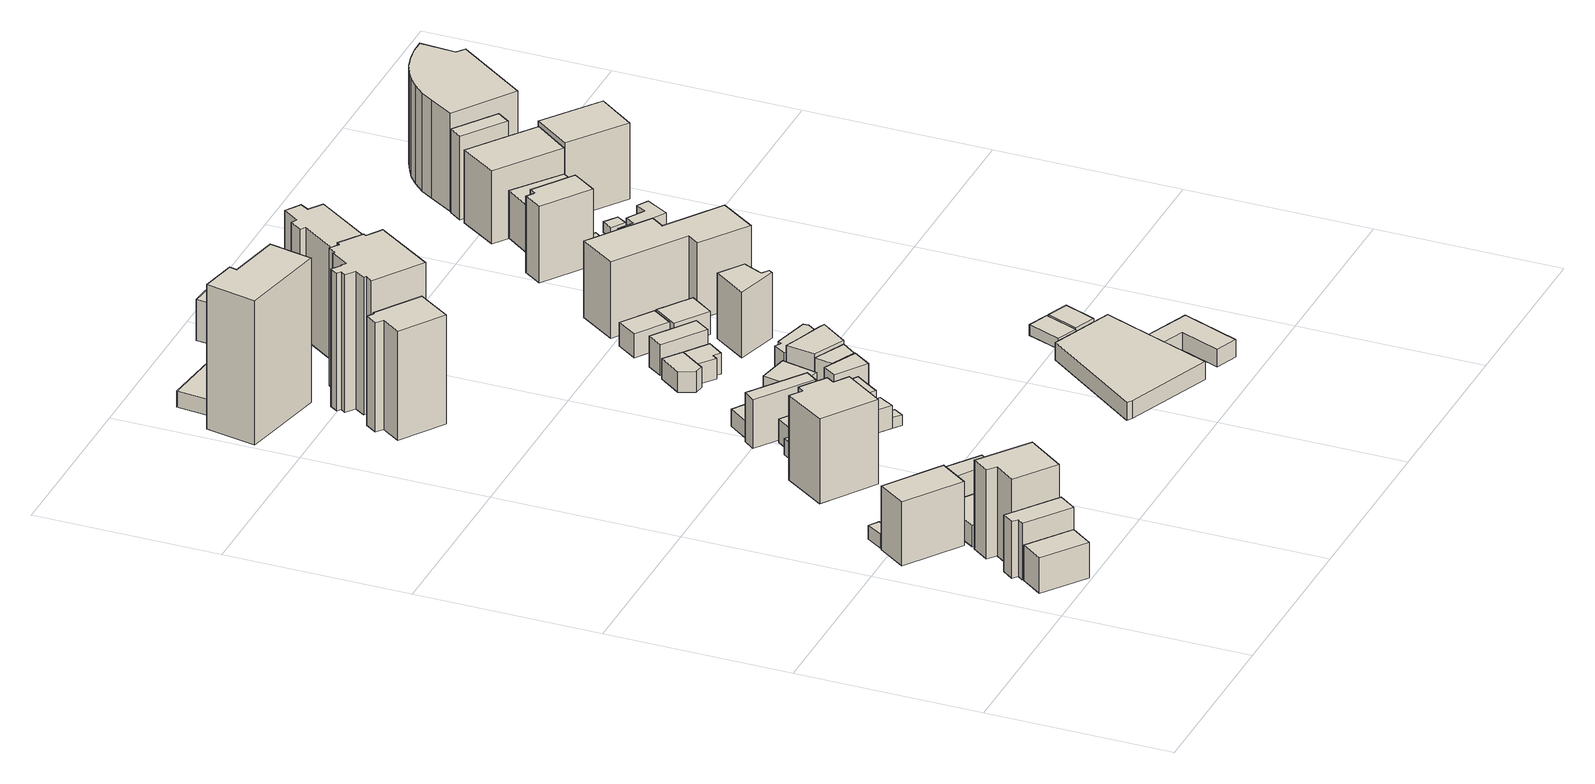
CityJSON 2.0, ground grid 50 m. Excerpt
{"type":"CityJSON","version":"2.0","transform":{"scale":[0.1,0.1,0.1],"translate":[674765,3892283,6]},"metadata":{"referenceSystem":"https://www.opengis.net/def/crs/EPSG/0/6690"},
"CityObjects":{
"building1":{"type":"Building","attributes":{"class":"3002","usage":"411","measuredHeight":13,"storeysAboveGround":4,"BuildingDetailAttribute.totalFloorArea":415.1,"BuildingDetailAttribute.buildingFootprintArea":103.78,"BuildingDetailAttribute.buildingRoofEdgeArea":103.78,"BuildingDetailAttribute.urbanPlanType":"21","BuildingDetailAttribute.landUseType":"211","BuildingDetailAttribute.surveyYear":2021,"BuildingIDAttribute.prefecture":"23","BuildingIDAttribute.city":"23106"},"address":[{"country":"日本","locality":"愛知県名古屋市"}],"geometry":[{"type":"Solid","lod":"1","boundaries":[[[[0,1,2,3]],[[2,4,5,3]],[[1,6,4,2]],[[0,7,6,1]],[[3,5,7,0]],[[4,6,7,5]]]]}]},
"building2":{"type":"Building","attributes":{"class":"3001","usage":"412","measuredHeight":17,"storeysAboveGround":5,"BuildingDetailAttribute.totalFloorArea":461.77,"BuildingDetailAttribute.buildingFootprintArea":92.35,"BuildingDetailAttribute.buildingRoofEdgeArea":92.35,"BuildingDetailAttribute.urbanPlanType":"21","BuildingDetailAttribute.landUseType":"211","BuildingDetailAttribute.surveyYear":2021,"BuildingIDAttribute.prefecture":"23","BuildingIDAttribute.city":"23106"},"address":[{"country":"日本","locality":"愛知県名古屋市"}],"geometry":[{"type":"Solid","lod":"1","boundaries":[[[[8,9,10,11,12,13]],[[12,14,15,13]],[[11,16,14,12]],[[10,17,16,11]],[[9,18,17,10]],[[8,19,18,9]],[[13,15,19,8]],[[14,16,17,18,19,15]]]]}]},
"building3":{"type":"Building","attributes":{"class":"3001","usage":"401","measuredHeight":20,"storeysAboveGround":5,"BuildingDetailAttribute.totalFloorArea":846.45,"BuildingDetailAttribute.buildingFootprintArea":169.29,"BuildingDetailAttribute.buildingRoofEdgeArea":169.29,"BuildingDetailAttribute.urbanPlanType":"21","BuildingDetailAttribute.landUseType":"212","BuildingDetailAttribute.surveyYear":2021,"BuildingIDAttribute.prefecture":"23","BuildingIDAttribute.city":"23106"},"address":[{"country":"日本","locality":"愛知県名古屋市中区千代田五丁目１４２４"}],"geometry":[{"type":"Solid","lod":"1","boundaries":[[[[20,21,22,23]],[[22,24,25,23]],[[21,26,24,22]],[[20,27,26,21]],[[23,25,27,20]],[[24,26,27,25]]]]}]},
"building4":{"type":"Building","attributes":{"class":"3002","usage":"412","measuredHeight":25.1,"storeysAboveGround":8,"BuildingDetailAttribute.totalFloorArea":1493.27,"BuildingDetailAttribute.buildingFootprintArea":186.66,"BuildingDetailAttribute.buildingRoofEdgeArea":186.66,"BuildingDetailAttribute.urbanPlanType":"21","BuildingDetailAttribute.landUseType":"211","BuildingDetailAttribute.surveyYear":2021,"BuildingIDAttribute.prefecture":"23","BuildingIDAttribute.city":"23106"},"address":[{"country":"日本","locality":"愛知県名古屋市"}],"geometry":[{"type":"Solid","lod":"1","boundaries":[[[[28,29,30,31,32,33]],[[32,34,35,33]],[[31,36,34,32]],[[30,37,36,31]],[[29,38,37,30]],[[28,39,38,29]],[[33,35,39,28]],[[34,36,37,38,39,35]]]]}]},
"building5":{"type":"Building","attributes":{"class":"9999","usage":"411","measuredHeight":14.9,"storeysAboveGround":1,"BuildingDetailAttribute.totalFloorArea":79.82,"BuildingDetailAttribute.buildingFootprintArea":79.82,"BuildingDetailAttribute.buildingRoofEdgeArea":79.82,"BuildingDetailAttribute.urbanPlanType":"21","BuildingDetailAttribute.landUseType":"211","BuildingDetailAttribute.surveyYear":2021,"BuildingIDAttribute.prefecture":"23","BuildingIDAttribute.city":"23106"},"address":[{"country":"日本","locality":"愛知県名古屋市中区千代田五丁目１４２５"}],"geometry":[{"type":"Solid","lod":"1","boundaries":[[[[40,41,42,43,44,45,46,47]],[[46,48,49,47]],[[45,50,48,46]],[[44,51,50,45]],[[43,52,51,44]],[[42,53,52,43]],[[41,54,53,42]],[[40,55,54,41]],[[47,49,55,40]],[[48,50,51,52,53,54,55,49]]]]}]},
"building6":{"type":"Building","attributes":{"class":"3001","usage":"441","measuredHeight":14.6,"storeysAboveGround":1,"BuildingDetailAttribute.totalFloorArea":196.57,"BuildingDetailAttribute.buildingFootprintArea":196.57,"BuildingDetailAttribute.buildingRoofEdgeArea":196.57,"BuildingDetailAttribute.urbanPlanType":"21","BuildingDetailAttribute.landUseType":"213","BuildingDetailAttribute.surveyYear":2021,"BuildingIDAttribute.prefecture":"23","BuildingIDAttribute.city":"23106"},"address":[{"country":"日本","locality":"愛知県名古屋市"}],"geometry":[{"type":"Solid","lod":"1","boundaries":[[[[56,57,58,59]],[[58,60,61,59]],[[57,62,60,58]],[[56,63,62,57]],[[59,61,63,56]],[[60,62,63,61]]]]}]},
"building7":{"type":"Building","attributes":{"class":"3002","usage":"401","measuredHeight":12.7,"storeysAboveGround":4,"BuildingDetailAttribute.totalFloorArea":363.11,"BuildingDetailAttribute.buildingFootprintArea":90.78,"BuildingDetailAttribute.buildingRoofEdgeArea":90.78,"BuildingDetailAttribute.urbanPlanType":"21","BuildingDetailAttribute.landUseType":"212","BuildingDetailAttribute.surveyYear":2021,"BuildingIDAttribute.prefecture":"23","BuildingIDAttribute.city":"23106"},"address":[{"country":"日本","locality":"愛知県名古屋市"}],"geometry":[{"type":"Solid","lod":"1","boundaries":[[[[64,65,66,67,68,69]],[[68,70,71,69]],[[67,72,70,68]],[[66,73,72,67]],[[65,74,73,66]],[[64,75,74,65]],[[69,71,75,64]],[[70,72,73,74,75,71]]]]}]},
"building8":{"type":"Building","attributes":{"class":"3002","usage":"412","measuredHeight":28.9,"storeysAboveGround":8,"BuildingDetailAttribute.totalFloorArea":1979.61,"BuildingDetailAttribute.buildingFootprintArea":247.45,"BuildingDetailAttribute.buildingRoofEdgeArea":247.45,"BuildingDetailAttribute.urbanPlanType":"21","BuildingDetailAttribute.landUseType":"211","BuildingDetailAttribute.surveyYear":2021,"BuildingIDAttribute.prefecture":"23","BuildingIDAttribute.city":"23106"},"address":[{"country":"日本","locality":"愛知県名古屋市"}],"geometry":[{"type":"Solid","lod":"1","boundaries":[[[[76,77,78,79,80,81,82,83]],[[82,84,85,83]],[[81,86,84,82]],[[80,87,86,81]],[[79,88,87,80]],[[78,89,88,79]],[[77,90,89,78]],[[76,91,90,77]],[[83,85,91,76]],[[84,86,87,88,89,90,91,85]]]]}]},
"building9":{"type":"Building","attributes":{"class":"3001","usage":"401","measuredHeight":5.6,"storeysAboveGround":1,"BuildingDetailAttribute.totalFloorArea":96.13,"BuildingDetailAttribute.buildingFootprintArea":96.13,"BuildingDetailAttribute.buildingRoofEdgeArea":96.13,"BuildingDetailAttribute.urbanPlanType":"21","BuildingDetailAttribute.landUseType":"212","BuildingDetailAttribute.surveyYear":2021,"BuildingIDAttribute.prefecture":"23","BuildingIDAttribute.city":"23106"},"address":[{"country":"日本","locality":"愛知県名古屋市"}],"geometry":[{"type":"Solid","lod":"1","boundaries":[[[[92,93,94,95]],[[94,96,97,95]],[[93,98,96,94]],[[92,99,98,93]],[[95,97,99,92]],[[96,98,99,97]]]]}]},
"building10":{"type":"Building","attributes":{"class":"3002","usage":"412","measuredHeight":41.7,"storeysAboveGround":14,"BuildingDetailAttribute.totalFloorArea":4424.38,"BuildingDetailAttribute.buildingFootprintArea":316.03,"BuildingDetailAttribute.buildingRoofEdgeArea":316.03,"BuildingDetailAttribute.urbanPlanType":"21","BuildingDetailAttribute.landUseType":"211","BuildingDetailAttribute.surveyYear":2021,"BuildingIDAttribute.prefecture":"23","BuildingIDAttribute.city":"23106"},"address":[{"country":"日本","locality":"愛知県名古屋市"}],"geometry":[{"type":"Solid","lod":"1","boundaries":[[[[100,101,102,103,104,105]],[[104,106,107,105]],[[103,108,106,104]],[[102,109,108,103]],[[101,110,109,102]],[[100,111,110,101]],[[105,107,111,100]],[[106,108,109,110,111,107]]]]}]},
"building11":{"type":"Building","attributes":{"class":"3003","usage":"401","measuredHeight":13.7,"storeysAboveGround":1,"BuildingDetailAttribute.totalFloorArea":53.19,"BuildingDetailAttribute.buildingFootprintArea":53.19,"BuildingDetailAttribute.buildingRoofEdgeArea":53.19,"BuildingDetailAttribute.urbanPlanType":"21","BuildingDetailAttribute.landUseType":"212","BuildingDetailAttribute.surveyYear":2021,"BuildingIDAttribute.prefecture":"23","BuildingIDAttribute.city":"23106"},"address":[{"country":"日本","locality":"愛知県名古屋市"}],"geometry":[{"type":"Solid","lod":"1","boundaries":[[[[112,113,114,115]],[[114,116,117,115]],[[113,118,116,114]],[[112,119,118,113]],[[115,117,119,112]],[[116,118,119,117]]]]}]},
"building12":{"type":"Building","attributes":{"class":"3001","usage":"412","measuredHeight":31.8,"storeysAboveGround":11,"BuildingDetailAttribute.totalFloorArea":1773.05,"BuildingDetailAttribute.buildingFootprintArea":161.19,"BuildingDetailAttribute.buildingRoofEdgeArea":161.19,"BuildingDetailAttribute.urbanPlanType":"21","BuildingDetailAttribute.landUseType":"211","BuildingDetailAttribute.surveyYear":2021,"BuildingIDAttribute.prefecture":"23","BuildingIDAttribute.city":"23106"},"address":[{"country":"日本","locality":"愛知県名古屋市中区千代田五丁目８０９"}],"geometry":[{"type":"Solid","lod":"1","boundaries":[[[[120,121,122,123,124,125,126,127]],[[126,128,129,127]],[[125,130,128,126]],[[124,131,130,125]],[[123,132,131,124]],[[122,133,132,123]],[[121,134,133,122]],[[120,135,134,121]],[[127,129,135,120]],[[128,130,131,132,133,134,135,129]]]]}]},
"building13":{"type":"Building","attributes":{"class":"3001","usage":"461","measuredHeight":3.5,"storeysAboveGround":9999,"BuildingDetailAttribute.totalFloorArea":-9999,"BuildingDetailAttribute.buildingFootprintArea":-9999,"BuildingDetailAttribute.buildingRoofEdgeArea":4.87,"BuildingDetailAttribute.urbanPlanType":"21","BuildingDetailAttribute.landUseType":"211","BuildingDetailAttribute.surveyYear":2021,"BuildingIDAttribute.prefecture":"23","BuildingIDAttribute.city":"23106"},"geometry":[{"type":"Solid","lod":"1","boundaries":[[[[136,137,138,139]],[[138,140,141,139]],[[137,142,140,138]],[[136,143,142,137]],[[139,141,143,136]],[[140,142,143,141]]]]}]},
"building14":{"type":"Building","attributes":{"class":"3002","usage":"401","measuredHeight":15.8,"storeysAboveGround":4,"BuildingDetailAttribute.totalFloorArea":274.92,"BuildingDetailAttribute.buildingFootprintArea":68.73,"BuildingDetailAttribute.buildingRoofEdgeArea":68.73,"BuildingDetailAttribute.urbanPlanType":"21","BuildingDetailAttribute.landUseType":"212","BuildingDetailAttribute.surveyYear":2021,"BuildingIDAttribute.prefecture":"23","BuildingIDAttribute.city":"23106"},"address":[{"country":"日本","locality":"愛知県名古屋市"}],"geometry":[{"type":"Solid","lod":"1","boundaries":[[[[144,145,146,147]],[[146,148,149,147]],[[145,150,148,146]],[[144,151,150,145]],[[147,149,151,144]],[[148,150,151,149]]]]}]},
"building15":{"type":"Building","attributes":{"class":"3001","usage":"411","measuredHeight":7.5,"storeysAboveGround":2,"BuildingDetailAttribute.totalFloorArea":99.9,"BuildingDetailAttribute.buildingFootprintArea":49.95,"BuildingDetailAttribute.buildingRoofEdgeArea":49.95,"BuildingDetailAttribute.urbanPlanType":"21","BuildingDetailAttribute.landUseType":"211","BuildingDetailAttribute.surveyYear":2021,"BuildingIDAttribute.prefecture":"23","BuildingIDAttribute.city":"23106"},"address":[{"country":"日本","locality":"愛知県名古屋市"}],"geometry":[{"type":"Solid","lod":"1","boundaries":[[[[152,153,154,155,156]],[[155,157,158,156]],[[154,159,157,155]],[[153,160,159,154]],[[152,161,160,153]],[[156,158,161,152]],[[157,159,160,161,158]]]]}]},
"building16":{"type":"Building","attributes":{"class":"3001","usage":"413","measuredHeight":14.8,"storeysAboveGround":2,"BuildingDetailAttribute.totalFloorArea":204.53,"BuildingDetailAttribute.buildingFootprintArea":102.26,"BuildingDetailAttribute.buildingRoofEdgeArea":102.26,"BuildingDetailAttribute.urbanPlanType":"21","BuildingDetailAttribute.landUseType":"212","BuildingDetailAttribute.surveyYear":2021,"BuildingIDAttribute.prefecture":"23","BuildingIDAttribute.city":"23106"},"address":[{"country":"日本","locality":"愛知県名古屋市"}],"geometry":[{"type":"Solid","lod":"1","boundaries":[[[[162,163,164,165]],[[164,166,167,165]],[[163,168,166,164]],[[162,169,168,163]],[[165,167,169,162]],[[166,168,169,167]]]]}]},
"building17":{"type":"Building","attributes":{"class":"3001","usage":"402","measuredHeight":6.5,"storeysAboveGround":1,"BuildingDetailAttribute.totalFloorArea":191.56,"BuildingDetailAttribute.buildingFootprintArea":191.56,"BuildingDetailAttribute.buildingRoofEdgeArea":191.56,"BuildingDetailAttribute.urbanPlanType":"21","BuildingDetailAttribute.landUseType":"212","BuildingDetailAttribute.surveyYear":2021,"BuildingIDAttribute.prefecture":"23","BuildingIDAttribute.city":"23106"},"address":[{"country":"日本","locality":"愛知県名古屋市中区千代田五丁目８０１"}],"geometry":[{"type":"Solid","lod":"1","boundaries":[[[[170,171,172,173,174,175]],[[174,176,177,175]],[[173,178,176,174]],[[172,179,178,173]],[[171,180,179,172]],[[170,181,180,171]],[[175,177,181,170]],[[176,178,179,180,181,177]]]]}]},
"building18":{"type":"Building","attributes":{"class":"3003","usage":"461","measuredHeight":3.5,"storeysAboveGround":9999,"BuildingDetailAttribute.totalFloorArea":-9999,"BuildingDetailAttribute.buildingFootprintArea":-9999,"BuildingDetailAttribute.buildingRoofEdgeArea":8.59,"BuildingDetailAttribute.urbanPlanType":"21","BuildingDetailAttribute.landUseType":"211","BuildingDetailAttribute.surveyYear":2021,"BuildingIDAttribute.prefecture":"23","BuildingIDAttribute.city":"23106"},"geometry":[{"type":"Solid","lod":"1","boundaries":[[[[182,183,154,153]],[[154,184,185,153]],[[183,186,184,154]],[[182,187,186,183]],[[153,185,187,182]],[[184,186,187,185]]]]}]},
"building19":{"type":"Building","attributes":{"class":"3001","usage":"411","measuredHeight":8.6,"storeysAboveGround":2,"BuildingDetailAttribute.totalFloorArea":216.26,"BuildingDetailAttribute.buildingFootprintArea":108.13,"BuildingDetailAttribute.buildingRoofEdgeArea":108.13,"BuildingDetailAttribute.urbanPlanType":"21","BuildingDetailAttribute.landUseType":"211","BuildingDetailAttribute.surveyYear":2021,"BuildingIDAttribute.prefecture":"23","BuildingIDAttribute.city":"23106"},"address":[{"country":"日本","locality":"愛知県名古屋市"}],"geometry":[{"type":"Solid","lod":"1","boundaries":[[[[188,189,190,191,192]],[[191,193,194,192]],[[190,195,193,191]],[[189,196,195,190]],[[188,197,196,189]],[[192,194,197,188]],[[193,195,196,197,194]]]]}]},
"building20":{"type":"Building","attributes":{"class":"3001","usage":"461","measuredHeight":3.7,"storeysAboveGround":9999,"BuildingDetailAttribute.totalFloorArea":-9999,"BuildingDetailAttribute.buildingFootprintArea":-9999,"BuildingDetailAttribute.buildingRoofEdgeArea":4.54,"BuildingDetailAttribute.urbanPlanType":"21","BuildingDetailAttribute.landUseType":"211","BuildingDetailAttribute.surveyYear":2021,"BuildingIDAttribute.prefecture":"23","BuildingIDAttribute.city":"23106"},"geometry":[{"type":"Solid","lod":"1","boundaries":[[[[198,199,200,201]],[[200,202,203,201]],[[199,204,202,200]],[[198,205,204,199]],[[201,203,205,198]],[[202,204,205,203]]]]}]},
"building21":{"type":"Building","attributes":{"class":"3002","usage":"412","measuredHeight":39.8,"storeysAboveGround":13,"BuildingDetailAttribute.totalFloorArea":4291.08,"BuildingDetailAttribute.buildingFootprintArea":330.08,"BuildingDetailAttribute.buildingRoofEdgeArea":330.08,"BuildingDetailAttribute.urbanPlanType":"21","BuildingDetailAttribute.landUseType":"211","BuildingDetailAttribute.surveyYear":2021,"BuildingIDAttribute.prefecture":"23","BuildingIDAttribute.city":"23106"},"address":[{"country":"日本","locality":"愛知県名古屋市"}],"geometry":[{"type":"Solid","lod":"1","boundaries":[[[[206,207,208,209,210,211,212,213,214,215,216,217,218,219,220,221,222,223,224,225]],[[224,226,227,225]],[[223,228,226,224]],[[222,229,228,223]],[[221,230,229,222]],[[220,231,230,221]],[[219,232,231,220]],[[218,233,232,219]],[[217,234,233,218]],[[216,235,234,217]],[[215,236,235,216]],[[214,237,236,215]],[[213,238,237,214]],[[212,239,238,213]],[[211,240,239,212]],[[210,241,240,211]],[[209,242,241,210]],[[208,243,242,209]],[[207,244,243,208]],[[206,245,244,207]],[[225,227,245,206]],[[226,228,229,230,231,232,233,234,235,236,237,238,239,240,241,242,243,244,245,227]]]]}]},
"building22":{"type":"Building","attributes":{"class":"3003","usage":"461","measuredHeight":-9999,"storeysAboveGround":9999,"BuildingDetailAttribute.totalFloorArea":-9999,"BuildingDetailAttribute.buildingFootprintArea":-9999,"BuildingDetailAttribute.buildingRoofEdgeArea":8.06,"BuildingDetailAttribute.urbanPlanType":"21","BuildingDetailAttribute.landUseType":"211","BuildingDetailAttribute.surveyYear":2021,"BuildingIDAttribute.prefecture":"23","BuildingIDAttribute.city":"23106"},"geometry":[{"type":"Solid","lod":"1","boundaries":[[[[246,247,248,249]],[[248,250,251,249]],[[247,252,250,248]],[[246,253,252,247]],[[249,251,253,246]],[[250,252,253,251]]]]}]},
"building23":{"type":"Building","attributes":{"class":"3001","usage":"411","measuredHeight":8.7,"storeysAboveGround":2,"BuildingDetailAttribute.totalFloorArea":171.14,"BuildingDetailAttribute.buildingFootprintArea":85.57,"BuildingDetailAttribute.buildingRoofEdgeArea":85.57,"BuildingDetailAttribute.urbanPlanType":"21","BuildingDetailAttribute.landUseType":"211","BuildingDetailAttribute.surveyYear":2021,"BuildingIDAttribute.prefecture":"23","BuildingIDAttribute.city":"23106"},"address":[{"country":"日本","locality":"愛知県名古屋市"}],"geometry":[{"type":"Solid","lod":"1","boundaries":[[[[254,255,256,257]],[[256,258,259,257]],[[255,260,258,256]],[[254,261,260,255]],[[257,259,261,254]],[[258,260,261,259]]]]}]},
"building24":{"type":"Building","attributes":{"class":"3001","usage":"411","measuredHeight":10.6,"storeysAboveGround":3,"BuildingDetailAttribute.totalFloorArea":153.52,"BuildingDetailAttribute.buildingFootprintArea":51.17,"BuildingDetailAttribute.buildingRoofEdgeArea":51.17,"BuildingDetailAttribute.urbanPlanType":"21","BuildingDetailAttribute.landUseType":"211","BuildingDetailAttribute.surveyYear":2021,"BuildingIDAttribute.prefecture":"23","BuildingIDAttribute.city":"23106"},"address":[{"country":"日本","locality":"愛知県名古屋市"}],"geometry":[{"type":"Solid","lod":"1","boundaries":[[[[262,263,264,265]],[[264,266,267,265]],[[263,268,266,264]],[[262,269,268,263]],[[265,267,269,262]],[[266,268,269,267]]]]}]},
"building25":{"type":"Building","attributes":{"class":"3001","usage":"402","measuredHeight":9.8,"storeysAboveGround":2,"BuildingDetailAttribute.totalFloorArea":105.25,"BuildingDetailAttribute.buildingFootprintArea":52.63,"BuildingDetailAttribute.buildingRoofEdgeArea":101.31,"BuildingDetailAttribute.urbanPlanType":"21","BuildingDetailAttribute.landUseType":"212","BuildingDetailAttribute.surveyYear":2021,"BuildingIDAttribute.prefecture":"23","BuildingIDAttribute.city":"23106"},"address":[{"country":"日本","locality":"愛知県名古屋市"}],"geometry":[{"type":"Solid","lod":"1","boundaries":[[[[270,271,272,273,274,275]],[[274,276,277,275]],[[273,278,276,274]],[[272,279,278,273]],[[271,280,279,272]],[[270,281,280,271]],[[275,277,281,270]],[[276,278,279,280,281,277]]]]}]},
"building26":{"type":"Building","attributes":{"class":"3001","usage":"411","measuredHeight":12.7,"storeysAboveGround":3,"BuildingDetailAttribute.totalFloorArea":124.99,"BuildingDetailAttribute.buildingFootprintArea":41.66,"BuildingDetailAttribute.buildingRoofEdgeArea":41.66,"BuildingDetailAttribute.urbanPlanType":"21","BuildingDetailAttribute.landUseType":"211","BuildingDetailAttribute.surveyYear":2021,"BuildingIDAttribute.prefecture":"23","BuildingIDAttribute.city":"23106"},"address":[{"country":"日本","locality":"愛知県名古屋市"}],"geometry":[{"type":"Solid","lod":"1","boundaries":[[[[282,283,284,285]],[[284,286,287,285]],[[283,288,286,284]],[[282,289,288,283]],[[285,287,289,282]],[[286,288,289,287]]]]}]},
"building27":{"type":"Building","attributes":{"class":"9999","usage":"411","measuredHeight":9.8,"storeysAboveGround":2,"BuildingDetailAttribute.totalFloorArea":97.37,"BuildingDetailAttribute.buildingFootprintArea":48.68,"BuildingDetailAttribute.buildingRoofEdgeArea":101.31,"BuildingDetailAttribute.urbanPlanType":"21","BuildingDetailAttribute.landUseType":"211","BuildingDetailAttribute.surveyYear":2021,"BuildingIDAttribute.prefecture":"23","BuildingIDAttribute.city":"23106"},"address":[{"country":"日本","locality":"愛知県名古屋市"}],"geometry":[{"type":"Solid","lod":"1","boundaries":[[[[275,290,291,292,293,270]],[[293,294,281,270]],[[292,295,294,293]],[[291,296,295,292]],[[290,297,296,291]],[[275,277,297,290]],[[270,281,277,275]],[[294,295,296,297,277,281]]]]}]},
"building28":{"type":"Building","attributes":{"class":"3001","usage":"411","measuredHeight":12.6,"storeysAboveGround":3,"BuildingDetailAttribute.totalFloorArea":291.94,"BuildingDetailAttribute.buildingFootprintArea":97.31,"BuildingDetailAttribute.buildingRoofEdgeArea":97.31,"BuildingDetailAttribute.urbanPlanType":"21","BuildingDetailAttribute.landUseType":"211","BuildingDetailAttribute.surveyYear":2021,"BuildingIDAttribute.prefecture":"23","BuildingIDAttribute.city":"23106"},"address":[{"country":"日本","locality":"愛知県名古屋市"}],"geometry":[{"type":"Solid","lod":"1","boundaries":[[[[298,299,300,301,302,303]],[[302,304,305,303]],[[301,306,304,302]],[[300,307,306,301]],[[299,308,307,300]],[[298,309,308,299]],[[303,305,309,298]],[[304,306,307,308,309,305]]]]}]},
"building29":{"type":"Building","attributes":{"class":"3002","usage":"413","measuredHeight":9.7,"storeysAboveGround":3,"BuildingDetailAttribute.totalFloorArea":209.27,"BuildingDetailAttribute.buildingFootprintArea":69.76,"BuildingDetailAttribute.buildingRoofEdgeArea":69.76,"BuildingDetailAttribute.urbanPlanType":"21","BuildingDetailAttribute.landUseType":"212","BuildingDetailAttribute.surveyYear":2021,"BuildingIDAttribute.prefecture":"23","BuildingIDAttribute.city":"23106"},"address":[{"country":"日本","locality":"愛知県名古屋市"}],"geometry":[{"type":"Solid","lod":"1","boundaries":[[[[310,311,312,313]],[[312,314,315,313]],[[311,316,314,312]],[[310,317,316,311]],[[313,315,317,310]],[[314,316,317,315]]]]}]},
"building30":{"type":"Building","attributes":{"class":"3001","usage":"411","measuredHeight":11.4,"storeysAboveGround":1,"BuildingDetailAttribute.totalFloorArea":41.84,"BuildingDetailAttribute.buildingFootprintArea":41.84,"BuildingDetailAttribute.buildingRoofEdgeArea":41.84,"BuildingDetailAttribute.urbanPlanType":"21","BuildingDetailAttribute.landUseType":"211","BuildingDetailAttribute.surveyYear":2021,"BuildingIDAttribute.prefecture":"23","BuildingIDAttribute.city":"23106"},"address":[{"country":"日本","locality":"愛知県名古屋市"}],"geometry":[{"type":"Solid","lod":"1","boundaries":[[[[318,319,320,321,322]],[[321,323,324,322]],[[320,325,323,321]],[[319,326,325,320]],[[318,327,326,319]],[[322,324,327,318]],[[323,325,326,327,324]]]]}]},
"building31":{"type":"Building","attributes":{"class":"3002","usage":"412","measuredHeight":37.7,"storeysAboveGround":11,"BuildingDetailAttribute.totalFloorArea":2878.03,"BuildingDetailAttribute.buildingFootprintArea":261.64,"BuildingDetailAttribute.buildingRoofEdgeArea":261.64,"BuildingDetailAttribute.urbanPlanType":"21","BuildingDetailAttribute.landUseType":"211","BuildingDetailAttribute.surveyYear":2021,"BuildingIDAttribute.prefecture":"23","BuildingIDAttribute.city":"23106"},"address":[{"country":"日本","locality":"愛知県名古屋市"}],"geometry":[{"type":"Solid","lod":"1","boundaries":[[[[328,329,330,331,332,333,334,335,336,337,338,339]],[[338,340,341,339]],[[337,342,340,338]],[[336,343,342,337]],[[335,344,343,336]],[[334,345,344,335]],[[333,346,345,334]],[[332,347,346,333]],[[331,348,347,332]],[[330,349,348,331]],[[329,350,349,330]],[[328,351,350,329]],[[339,341,351,328]],[[340,342,343,344,345,346,347,348,349,350,351,341]]]]}]},
"building32":{"type":"Building","attributes":{"class":"3003","usage":"422","measuredHeight":5,"storeysAboveGround":1,"BuildingDetailAttribute.totalFloorArea":752.96,"BuildingDetailAttribute.buildingFootprintArea":752.96,"BuildingDetailAttribute.buildingRoofEdgeArea":752.96,"BuildingDetailAttribute.urbanPlanType":"21","BuildingDetailAttribute.landUseType":"214","BuildingDetailAttribute.surveyYear":2021,"BuildingIDAttribute.prefecture":"23","BuildingIDAttribute.city":"23106"},"geometry":[{"type":"Solid","lod":"1","boundaries":[[[[352,353,354,355,356,357,358]],[[357,359,360,358]],[[356,361,359,357]],[[355,362,361,356]],[[354,363,362,355]],[[353,364,363,354]],[[352,365,364,353]],[[358,360,365,352]],[[359,361,362,363,364,365,360]]]]}]},
"building33":{"type":"Building","attributes":{"class":"3001","usage":"411","measuredHeight":6.6,"storeysAboveGround":2,"BuildingDetailAttribute.totalFloorArea":146.61,"BuildingDetailAttribute.buildingFootprintArea":73.31,"BuildingDetailAttribute.buildingRoofEdgeArea":73.31,"BuildingDetailAttribute.urbanPlanType":"21","BuildingDetailAttribute.landUseType":"211","BuildingDetailAttribute.surveyYear":2021,"BuildingIDAttribute.prefecture":"23","BuildingIDAttribute.city":"23106"},"address":[{"country":"日本","locality":"愛知県名古屋市"}],"geometry":[{"type":"Solid","lod":"1","boundaries":[[[[366,367,368,369,370,371,372,373,374]],[[373,375,376,374]],[[372,377,375,373]],[[371,378,377,372]],[[370,379,378,371]],[[369,380,379,370]],[[368,381,380,369]],[[367,382,381,368]],[[366,383,382,367]],[[374,376,383,366]],[[375,377,378,379,380,381,382,383,376]]]]}]},
"building34":{"type":"Building","attributes":{"class":"3002","usage":"401","measuredHeight":13.5,"storeysAboveGround":3,"BuildingDetailAttribute.totalFloorArea":640.78,"BuildingDetailAttribute.buildingFootprintArea":213.59,"BuildingDetailAttribute.buildingRoofEdgeArea":213.59,"BuildingDetailAttribute.urbanPlanType":"21","BuildingDetailAttribute.landUseType":"212","BuildingDetailAttribute.surveyYear":2021,"BuildingIDAttribute.prefecture":"23","BuildingIDAttribute.city":"23106"},"address":[{"country":"日本","locality":"愛知県名古屋市"}],"geometry":[{"type":"Solid","lod":"1","boundaries":[[[[384,385,386,387,388,389,390,391]],[[390,392,393,391]],[[389,394,392,390]],[[388,395,394,389]],[[387,396,395,388]],[[386,397,396,387]],[[385,398,397,386]],[[384,399,398,385]],[[391,393,399,384]],[[392,394,395,396,397,398,399,393]]]]}]},
"building35":{"type":"Building","attributes":{"class":"3001","usage":"431","measuredHeight":6.7,"storeysAboveGround":1,"BuildingDetailAttribute.totalFloorArea":69.46,"BuildingDetailAttribute.buildingFootprintArea":69.46,"BuildingDetailAttribute.buildingRoofEdgeArea":69.46,"BuildingDetailAttribute.urbanPlanType":"21","BuildingDetailAttribute.landUseType":"213","BuildingDetailAttribute.surveyYear":2021,"BuildingIDAttribute.prefecture":"23","BuildingIDAttribute.city":"23106"},"address":[{"country":"日本","locality":"愛知県名古屋市"}],"geometry":[{"type":"Solid","lod":"1","boundaries":[[[[400,401,402,403]],[[402,404,405,403]],[[401,406,404,402]],[[400,407,406,401]],[[403,405,407,400]],[[404,406,407,405]]]]}]},
"building36":{"type":"Building","attributes":{"class":"3002","usage":"401","measuredHeight":18.5,"storeysAboveGround":4,"BuildingDetailAttribute.totalFloorArea":226.98,"BuildingDetailAttribute.buildingFootprintArea":56.75,"BuildingDetailAttribute.buildingRoofEdgeArea":56.75,"BuildingDetailAttribute.urbanPlanType":"21","BuildingDetailAttribute.landUseType":"212","BuildingDetailAttribute.surveyYear":2021,"BuildingIDAttribute.prefecture":"23","BuildingIDAttribute.city":"23106"},"address":[{"country":"日本","locality":"愛知県名古屋市"}],"geometry":[{"type":"Solid","lod":"1","boundaries":[[[[408,409,389,388,410]],[[388,411,412,410]],[[389,413,411,388]],[[409,414,413,389]],[[408,415,414,409]],[[410,412,415,408]],[[411,413,414,415,412]]]]}]},
"building37":{"type":"Building","attributes":{"class":"3002","usage":"411","measuredHeight":20.5,"storeysAboveGround":5,"BuildingDetailAttribute.totalFloorArea":433.48,"BuildingDetailAttribute.buildingFootprintArea":86.69,"BuildingDetailAttribute.buildingRoofEdgeArea":86.7,"BuildingDetailAttribute.urbanPlanType":"21","BuildingDetailAttribute.landUseType":"211","BuildingDetailAttribute.surveyYear":2021,"BuildingIDAttribute.prefecture":"23","BuildingIDAttribute.city":"23106"},"address":[{"country":"日本","locality":"愛知県名古屋市"}],"geometry":[{"type":"Solid","lod":"1","boundaries":[[[[416,417,418,419,420,421]],[[420,422,423,421]],[[419,424,422,420]],[[418,425,424,419]],[[417,426,425,418]],[[416,427,426,417]],[[421,423,427,416]],[[422,424,425,426,427,423]]]]}]},
"building38":{"type":"Building","attributes":{"class":"3001","usage":"411","measuredHeight":7.5,"storeysAboveGround":2,"BuildingDetailAttribute.totalFloorArea":165.69,"BuildingDetailAttribute.buildingFootprintArea":82.85,"BuildingDetailAttribute.buildingRoofEdgeArea":82.85,"BuildingDetailAttribute.urbanPlanType":"21","BuildingDetailAttribute.landUseType":"211","BuildingDetailAttribute.surveyYear":2021,"BuildingIDAttribute.prefecture":"23","BuildingIDAttribute.city":"23106"},"address":[{"country":"日本","locality":"愛知県名古屋市"}],"geometry":[{"type":"Solid","lod":"1","boundaries":[[[[428,429,430,431]],[[430,432,433,431]],[[429,434,432,430]],[[428,435,434,429]],[[431,433,435,428]],[[432,434,435,433]]]]}]},
"building39":{"type":"Building","attributes":{"class":"3003","usage":"422","measuredHeight":5.9,"storeysAboveGround":1,"BuildingDetailAttribute.totalFloorArea":143.88,"BuildingDetailAttribute.buildingFootprintArea":143.88,"BuildingDetailAttribute.buildingRoofEdgeArea":143.88,"BuildingDetailAttribute.urbanPlanType":"21","BuildingDetailAttribute.landUseType":"214","BuildingDetailAttribute.surveyYear":2021,"BuildingIDAttribute.prefecture":"23","BuildingIDAttribute.city":"23107"},"geometry":[{"type":"Solid","lod":"1","boundaries":[[[[436,437,438,439,440,441]],[[440,364,365,441]],[[439,442,364,440]],[[438,443,442,439]],[[437,444,443,438]],[[436,445,444,437]],[[441,365,445,436]],[[364,442,443,444,445,365]]]]}]},
"building40":{"type":"Building","attributes":{"class":"3003","usage":"422","measuredHeight":-9999,"storeysAboveGround":1,"BuildingDetailAttribute.totalFloorArea":59.11,"BuildingDetailAttribute.buildingFootprintArea":59.11,"BuildingDetailAttribute.buildingRoofEdgeArea":59.11,"BuildingDetailAttribute.urbanPlanType":"21","BuildingDetailAttribute.landUseType":"214","BuildingDetailAttribute.surveyYear":2021,"BuildingIDAttribute.prefecture":"23","BuildingIDAttribute.city":"23106"},"geometry":[{"type":"Solid","lod":"1","boundaries":[[[[446,447,448,449]],[[448,450,451,449]],[[447,452,450,448]],[[446,453,452,447]],[[449,451,453,446]],[[450,452,453,451]]]]}]},
"building41":{"type":"Building","attributes":{"class":"9999","usage":"412","measuredHeight":23.6,"storeysAboveGround":13,"BuildingDetailAttribute.totalFloorArea":5756.46,"BuildingDetailAttribute.buildingFootprintArea":442.8,"BuildingDetailAttribute.buildingRoofEdgeArea":442.8,"BuildingDetailAttribute.urbanPlanType":"21","BuildingDetailAttribute.landUseType":"211","BuildingDetailAttribute.surveyYear":2021,"BuildingIDAttribute.prefecture":"23","BuildingIDAttribute.city":"23106"},"address":[{"country":"日本","locality":"愛知県名古屋市中区千代田五丁目１１１３"}],"geometry":[{"type":"Solid","lod":"1","boundaries":[[[[454,455,456,457,458,459,460,461]],[[460,462,463,461]],[[459,464,462,460]],[[458,465,464,459]],[[457,466,465,458]],[[456,467,466,457]],[[455,468,467,456]],[[454,469,468,455]],[[461,463,469,454]],[[462,464,465,466,467,468,469,463]]]]}]},
"building42":{"type":"Building","attributes":{"class":"3003","usage":"422","measuredHeight":-9999,"storeysAboveGround":1,"BuildingDetailAttribute.totalFloorArea":59.04,"BuildingDetailAttribute.buildingFootprintArea":59.04,"BuildingDetailAttribute.buildingRoofEdgeArea":59.04,"BuildingDetailAttribute.urbanPlanType":"21","BuildingDetailAttribute.landUseType":"214","BuildingDetailAttribute.surveyYear":2021,"BuildingIDAttribute.prefecture":"23","BuildingIDAttribute.city":"23106"},"geometry":[{"type":"Solid","lod":"1","boundaries":[[[[470,471,472,473]],[[472,474,475,473]],[[471,476,474,472]],[[470,477,476,471]],[[473,475,477,470]],[[474,476,477,475]]]]}]},
"building43":{"type":"Building","attributes":{"class":"3002","usage":"412","measuredHeight":25.6,"storeysAboveGround":7,"BuildingDetailAttribute.totalFloorArea":830.37,"BuildingDetailAttribute.buildingFootprintArea":118.62,"BuildingDetailAttribute.buildingRoofEdgeArea":118.62,"BuildingDetailAttribute.urbanPlanType":"21","BuildingDetailAttribute.landUseType":"211","BuildingDetailAttribute.surveyYear":2021,"BuildingIDAttribute.prefecture":"23","BuildingIDAttribute.city":"23106"},"address":[{"country":"日本","locality":"愛知県名古屋市"}],"geometry":[{"type":"Solid","lod":"1","boundaries":[[[[478,479,480,481,482,483]],[[482,484,485,483]],[[481,486,484,482]],[[480,487,486,481]],[[479,488,487,480]],[[478,489,488,479]],[[483,485,489,478]],[[484,486,487,488,489,485]]]]}]},
"building44":{"type":"Building","attributes":{"class":"3001","usage":"412","measuredHeight":20.4,"storeysAboveGround":1,"BuildingDetailAttribute.totalFloorArea":32.96,"BuildingDetailAttribute.buildingFootprintArea":32.96,"BuildingDetailAttribute.buildingRoofEdgeArea":32.96,"BuildingDetailAttribute.urbanPlanType":"21","BuildingDetailAttribute.landUseType":"211","BuildingDetailAttribute.surveyYear":2021,"BuildingIDAttribute.prefecture":"23","BuildingIDAttribute.city":"23106"},"address":[{"country":"日本","locality":"愛知県名古屋市"}],"geometry":[{"type":"Solid","lod":"1","boundaries":[[[[490,491,492,493]],[[492,494,495,493]],[[491,496,494,492]],[[490,497,496,491]],[[493,495,497,490]],[[494,496,497,495]]]]}]},
"building45":{"type":"Building","attributes":{"class":"3002","usage":"401","measuredHeight":23.4,"storeysAboveGround":3,"BuildingDetailAttribute.totalFloorArea":621.5,"BuildingDetailAttribute.buildingFootprintArea":207.17,"BuildingDetailAttribute.buildingRoofEdgeArea":207.17,"BuildingDetailAttribute.urbanPlanType":"21","BuildingDetailAttribute.landUseType":"212","BuildingDetailAttribute.surveyYear":2021,"BuildingIDAttribute.prefecture":"23","BuildingIDAttribute.city":"23106"},"address":[{"country":"日本","locality":"愛知県名古屋市"}],"geometry":[{"type":"Solid","lod":"1","boundaries":[[[[498,499,500,501,502]],[[501,503,504,502]],[[500,505,503,501]],[[499,506,505,500]],[[498,507,506,499]],[[502,504,507,498]],[[503,505,506,507,504]]]]}]},
"building46":{"type":"Building","attributes":{"class":"3001","usage":"461","measuredHeight":3.3,"storeysAboveGround":9999,"BuildingDetailAttribute.totalFloorArea":-9999,"BuildingDetailAttribute.buildingFootprintArea":-9999,"BuildingDetailAttribute.buildingRoofEdgeArea":14.78,"BuildingDetailAttribute.urbanPlanType":"21","BuildingDetailAttribute.landUseType":"211","BuildingDetailAttribute.surveyYear":2021,"BuildingIDAttribute.prefecture":"23","BuildingIDAttribute.city":"23106"},"geometry":[{"type":"Solid","lod":"1","boundaries":[[[[508,509,510,511]],[[510,512,513,511]],[[509,514,512,510]],[[508,515,514,509]],[[511,513,515,508]],[[512,514,515,513]]]]}]},
"building47":{"type":"Building","attributes":{"class":"3001","usage":"411","measuredHeight":7.5,"storeysAboveGround":2,"BuildingDetailAttribute.totalFloorArea":144.55,"BuildingDetailAttribute.buildingFootprintArea":72.28,"BuildingDetailAttribute.buildingRoofEdgeArea":72.28,"BuildingDetailAttribute.urbanPlanType":"21","BuildingDetailAttribute.landUseType":"211","BuildingDetailAttribute.surveyYear":2021,"BuildingIDAttribute.prefecture":"23","BuildingIDAttribute.city":"23106"},"address":[{"country":"日本","locality":"愛知県名古屋市"}],"geometry":[{"type":"Solid","lod":"1","boundaries":[[[[516,517,518,519,520,521,522,523,524,525]],[[524,526,527,525]],[[523,528,526,524]],[[522,529,528,523]],[[521,530,529,522]],[[520,531,530,521]],[[519,532,531,520]],[[518,533,532,519]],[[517,534,533,518]],[[516,535,534,517]],[[525,527,535,516]],[[526,528,529,530,531,532,533,534,535,527]]]]}]},
"building48":{"type":"Building","attributes":{"class":"3003","usage":"401","measuredHeight":14.4,"storeysAboveGround":1,"BuildingDetailAttribute.totalFloorArea":24.61,"BuildingDetailAttribute.buildingFootprintArea":24.61,"BuildingDetailAttribute.buildingRoofEdgeArea":24.61,"BuildingDetailAttribute.urbanPlanType":"21","BuildingDetailAttribute.landUseType":"212","BuildingDetailAttribute.surveyYear":2021,"BuildingIDAttribute.prefecture":"23","BuildingIDAttribute.city":"23106"},"address":[{"country":"日本","locality":"愛知県名古屋市"}],"geometry":[{"type":"Solid","lod":"1","boundaries":[[[[536,498,502,537]],[[502,538,539,537]],[[498,540,538,502]],[[536,541,540,498]],[[537,539,541,536]],[[538,540,541,539]]]]}]},
"building49":{"type":"Building","attributes":{"class":"3002","usage":"401","measuredHeight":30.6,"storeysAboveGround":6,"BuildingDetailAttribute.totalFloorArea":1526.29,"BuildingDetailAttribute.buildingFootprintArea":254.38,"BuildingDetailAttribute.buildingRoofEdgeArea":254.38,"BuildingDetailAttribute.urbanPlanType":"21","BuildingDetailAttribute.landUseType":"212","BuildingDetailAttribute.surveyYear":2021,"BuildingIDAttribute.prefecture":"23","BuildingIDAttribute.city":"23106"},"address":[{"country":"日本","locality":"愛知県名古屋市"}],"geometry":[{"type":"Solid","lod":"1","boundaries":[[[[542,543,544,545,546]],[[545,547,548,546]],[[544,549,547,545]],[[543,550,549,544]],[[542,551,550,543]],[[546,548,551,542]],[[547,549,550,551,548]]]]}]},
"building50":{"type":"Building","attributes":{"class":"3001","usage":"402","measuredHeight":30.6,"storeysAboveGround":2,"BuildingDetailAttribute.totalFloorArea":117.96,"BuildingDetailAttribute.buildingFootprintArea":58.98,"BuildingDetailAttribute.buildingRoofEdgeArea":58.98,"BuildingDetailAttribute.urbanPlanType":"21","BuildingDetailAttribute.landUseType":"212","BuildingDetailAttribute.surveyYear":2021,"BuildingIDAttribute.prefecture":"23","BuildingIDAttribute.city":"23106"},"address":[{"country":"日本","locality":"愛知県名古屋市"}],"geometry":[{"type":"Solid","lod":"1","boundaries":[[[[552,553,554,555]],[[554,556,557,555]],[[553,558,556,554]],[[552,559,558,553]],[[555,557,559,552]],[[556,558,559,557]]]]}]},
"building51":{"type":"Building","attributes":{"class":"3002","usage":"401","measuredHeight":30.5,"storeysAboveGround":6,"BuildingDetailAttribute.totalFloorArea":1378.37,"BuildingDetailAttribute.buildingFootprintArea":229.73,"BuildingDetailAttribute.buildingRoofEdgeArea":229.73,"BuildingDetailAttribute.urbanPlanType":"21","BuildingDetailAttribute.landUseType":"212","BuildingDetailAttribute.surveyYear":2021,"BuildingIDAttribute.prefecture":"23","BuildingIDAttribute.city":"23106"},"address":[{"country":"日本","locality":"愛知県名古屋市"}],"geometry":[{"type":"Solid","lod":"1","boundaries":[[[[560,561,562,563]],[[562,564,565,563]],[[561,566,564,562]],[[560,567,566,561]],[[563,565,567,560]],[[564,566,567,565]]]]}]},
"building52":{"type":"Building","attributes":{"class":"3002","usage":"401","measuredHeight":31.6,"storeysAboveGround":8,"BuildingDetailAttribute.totalFloorArea":4183.79,"BuildingDetailAttribute.buildingFootprintArea":522.97,"BuildingDetailAttribute.buildingRoofEdgeArea":522.97,"BuildingDetailAttribute.urbanPlanType":"21","BuildingDetailAttribute.landUseType":"212","BuildingDetailAttribute.surveyYear":2021,"BuildingIDAttribute.prefecture":"23","BuildingIDAttribute.city":"23106"},"address":[{"country":"日本","locality":"愛知県名古屋市"}],"geometry":[{"type":"Solid","lod":"1","boundaries":[[[[568,569,570,571,572,573,574,575,576,577,578,579,580]],[[579,581,582,580]],[[578,583,581,579]],[[577,584,583,578]],[[576,585,584,577]],[[575,586,585,576]],[[574,587,586,575]],[[573,588,587,574]],[[572,589,588,573]],[[571,590,589,572]],[[570,591,590,571]],[[569,592,591,570]],[[568,593,592,569]],[[580,582,593,568]],[[581,583,584,585,586,587,588,589,590,591,592,593,582]]]]}]}
},
"vertices":[
[195,7,10],[80,91,10],[123,150,10],[238,66,10],[123,150,110],[238,66,110],[80,91,110],[195,7,110],
[242,67,10],[123,154,10],[135,169,10],[121,180,10],[144,211,10],[276,114,10],[144,211,170],[276,114,170],[121,180,170],[135,169,170],[123,154,170],[242,67,170],
[223,347,10],[75,450,10],[128,526,10],[277,423,10],[128,526,190],[277,423,190],[75,450,190],[223,347,190],
[276,119,9],[167,199,9],[209,255,9],[185,273,9],[218,318,9],[351,220,9],[218,318,260],[351,220,260],[185,273,260],[209,255,260],[167,199,260],[276,119,260],
[214,520,11],[219,529,11],[308,470,11],[283,432,11],[133,531,11],[161,574,11],[188,556,11],[180,543,11],[188,556,50],[180,543,50],[161,574,50],[133,531,50],[283,432,50],[308,470,50],[219,529,50],[214,520,50],
[356,238,10],[225,326,10],[294,429,10],[425,341,10],[294,429,70],[425,341,70],[225,326,70],[356,238,70],
[435,349,13],[388,377,13],[397,388,13],[306,445,13],[337,494,13],[467,400,13],[337,494,120],[467,400,120],[306,445,120],[397,388,120],[388,377,120],[435,349,120],
[414,650,11],[273,747,11],[350,859,11],[383,836,11],[395,853,11],[464,805,11],[450,784,11],[489,757,11],[450,784,250],[489,757,250],[464,805,250],[395,853,250],[383,836,250],[350,859,250],[273,747,250],[414,650,250],
[513,780,14],[409,852,14],[453,914,14],[557,843,14],[453,914,60],[557,843,60],[409,852,60],[513,780,60],
[10,2122,13],[38,2260,13],[137,2240,13],[132,2219,13],[276,2190,13],[252,2073,13],[276,2190,420],[252,2073,420],[132,2219,420],[137,2240,420],[38,2260,420],[10,2122,420],
[585,890,13],[556,847,13],[472,905,13],[504,948,13],[472,905,80],[504,948,80],[556,847,80],[585,890,80],
[221,1895,12],[224,1899,12],[342,1819,12],[281,1730,12],[164,1810,12],[199,1861,12],[180,1875,12],[203,1907,12],[180,1875,320],[203,1907,320],[199,1861,320],[164,1810,320],[281,1730,320],[342,1819,320],[224,1899,320],[221,1895,320],
[579,802,15],[564,814,15],[578,834,15],[593,820,15],[578,834,45],[593,820,45],[564,814,45],[579,802,45],
[454,997,12],[479,1027,12],[624,923,12],[602,892,12],[624,923,150],[602,892,150],[479,1027,150],[454,997,150],
[692,759,15],[682,743,15],[668,718,15],[582,780,15],[608,820,15],[582,780,80],[608,820,80],[668,718,80],[682,743,80],[692,759,80],
[493,1031,12],[534,1086,12],[653,1008,12],[614,947,12],[653,1008,60],[614,947,60],[534,1086,60],[493,1031,60],
[282,2236,15],[216,2243,15],[218,2256,15],[94,2269,15],[104,2365,15],[294,2344,15],[104,2365,60],[294,2344,60],[94,2269,60],[218,2256,60],[216,2243,60],[282,2236,60],
[707,727,15],[690,701,15],[668,718,45],[682,743,45],[690,701,45],[707,727,45],
[748,840,14],[733,819,14],[702,774,14],[588,855,14],[635,915,14],[588,855,90],[635,915,90],[702,774,90],[733,819,90],[748,840,90],
[626,953,13],[646,960,13],[652,938,13],[632,933,13],[652,938,50],[632,933,50],[646,960,50],[626,953,50],
[369,2047,12],[375,2055,12],[438,2011,12],[433,2004,12],[475,1976,12],[368,1820,12],[238,1909,12],[252,1929,12],[246,1933,12],[265,1961,12],[239,1979,12],[249,1993,12],[239,2000,12],[254,2022,12],[279,2004,12],[281,2006,12],[292,1998,12],[325,2046,12],[330,2043,12],[345,2064,12],[330,2043,400],[345,2064,400],[325,2046,400],[292,1998,400],[281,2006,400],[279,2004,400],[254,2022,400],[239,2000,400],[249,1993,400],[239,1979,400],[265,1961,400],[246,1933,400],[252,1929,400],[238,1909,400],[368,1820,400],[475,1976,400],[433,2004,400],[438,2011,400],[375,2055,400],[369,2047,400],
[773,820,16],[759,800,16],[733,819,16],[748,840,16],[733,819,46],[748,840,46],[759,800,46],[773,820,46],
[744,947,13],[660,966,13],[679,1061,13],[765,1045,13],[679,1061,80],[765,1045,80],[660,966,80],[744,947,80],
[702,884,14],[726,920,14],[818,876,14],[783,827,14],[818,876,110],[783,827,110],[726,920,110],[702,884,110],
[687,1236,12],[677,1222,12],[652,1226,12],[635,1267,12],[679,1327,12],[727,1291,12],[679,1327,70],[727,1291,70],[635,1267,70],[652,1226,70],[677,1222,70],[687,1236,70],
[817,878,13],[752,909,13],[760,959,13],[847,918,13],[760,959,110],[847,918,110],[752,909,110],[817,878,110],
[789,1246,12],[757,1203,12],[739,1217,12],[729,1204,12],[729,1204,70],[739,1217,70],[757,1203,70],[789,1246,70],
[901,991,14],[847,918,14],[760,959,14],[773,1039,14],[816,1023,14],[883,999,14],[816,1023,120],[883,999,120],[773,1039,120],[760,959,120],[847,918,120],[901,991,120],
[691,1336,13],[720,1377,13],[832,1299,13],[803,1257,13],[832,1299,100],[803,1257,100],[720,1377,100],[691,1336,100],
[522,2253,16],[446,2219,16],[436,2242,16],[438,2272,16],[502,2302,16],[438,2272,80],[502,2302,80],[436,2242,80],[446,2219,80],[522,2253,80],
[436,2036,13],[453,2063,13],[437,2075,13],[524,2198,13],[509,2207,13],[533,2240,13],[549,2233,13],[580,2277,13],[620,2250,13],[606,2227,13],[644,2201,13],[499,1992,13],[644,2201,330],[499,1992,330],[606,2227,330],[620,2250,330],[580,2277,330],[549,2233,330],[533,2240,330],[509,2207,330],[524,2198,330],[437,2075,330],[453,2063,330],[436,2036,330],
[1234,276,20],[1215,227,20],[1165,99,20],[924,193,20],[911,202,20],[1112,471,20],[1284,404,20],[1112,471,70],[1284,404,70],[911,202,70],[924,193,70],[1165,99,70],[1215,227,70],[1234,276,70],
[946,1065,15],[946,1050,15],[925,1021,15],[905,1033,15],[885,1001,15],[800,1055,15],[823,1090,15],[840,1080,15],[845,1090,15],[840,1080,80],[845,1090,80],[823,1090,80],[800,1055,80],[885,1001,80],[905,1033,80],[925,1021,80],[946,1050,80],[946,1065,80],
[417,2442,15],[517,2433,15],[524,2423,15],[538,2430,15],[583,2341,15],[502,2302,15],[426,2266,15],[402,2276,15],[426,2266,130],[402,2276,130],[502,2302,130],[583,2341,130],[538,2430,130],[524,2423,130],[517,2433,130],[417,2442,130],
[831,1369,13],[746,1427,13],[784,1482,13],[869,1424,13],[784,1482,80],[869,1424,80],[746,1427,80],[831,1369,80],
[617,2293,15],[522,2253,15],[594,2346,15],[583,2341,150],[594,2346,150],[502,2302,150],[522,2253,150],[617,2293,150],
[957,1151,15],[841,1183,15],[904,1274,15],[970,1229,15],[945,1175,15],[964,1162,15],[945,1175,200],[964,1162,200],[970,1229,200],[904,1274,200],[841,1183,200],[957,1151,200],
[917,1297,15],[830,1358,15],[875,1422,15],[962,1361,15],[875,1422,80],[962,1361,80],[830,1358,80],[917,1297,80],
[1353,228,21],[1290,70,21],[1229,94,21],[1272,204,21],[1215,227,21],[1234,276,21],[1272,204,70],[1229,94,70],[1290,70,70],[1353,228,70],
[1222,462,19],[1165,485,19],[1200,575,19],[1257,553,19],[1200,575,49],[1257,553,49],[1165,485,49],[1222,462,49],
[1098,1264,14],[971,1353,14],[994,1385,14],[808,1514,14],[877,1613,14],[1041,1499,14],[1016,1464,14],[1165,1361,14],[1016,1464,230],[1165,1361,230],[1041,1499,230],[877,1613,230],[808,1514,230],[994,1385,230],[971,1353,230],[1098,1264,230],
[1286,441,19],[1227,464,19],[1261,551,19],[1320,527,19],[1261,551,49],[1320,527,49],[1227,464,49],[1286,441,49],
[1022,1824,14],[1043,1810,14],[1054,1826,14],[1161,1751,14],[1115,1686,14],[988,1775,14],[1115,1686,230],[988,1775,230],[1161,1751,230],[1054,1826,230],[1043,1810,230],[1022,1824,230],
[1207,1716,16],[1165,1657,16],[1128,1684,16],[1170,1742,16],[1128,1684,50],[1170,1742,50],[1165,1657,50],[1207,1716,50],
[1230,1761,16],[1201,1724,16],[1077,1817,16],[1157,1924,16],[1281,1830,16],[1157,1924,150],[1281,1830,150],[1077,1817,150],[1201,1724,150],[1230,1761,150],
[1302,1697,17],[1283,1669,17],[1247,1693,17],[1267,1721,17],[1247,1693,47],[1267,1721,47],[1283,1669,47],[1302,1697,47],
[1229,1668,15],[1269,1643,15],[1284,1668,15],[1333,1639,15],[1350,1667,15],[1380,1649,15],[1344,1587,15],[1303,1612,15],[1292,1593,15],[1212,1640,15],[1292,1593,60],[1212,1640,60],[1303,1612,60],[1344,1587,60],[1380,1649,60],[1350,1667,60],[1333,1639,60],[1284,1668,60],[1269,1643,60],[1229,1668,60],
[1252,1744,16],[1305,1814,16],[1281,1830,60],[1305,1814,60],[1230,1761,60],[1252,1744,60],
[1118,1953,14],[1186,2053,14],[1358,1928,14],[1352,1920,14],[1285,1831,14],[1352,1920,220],[1285,1831,220],[1358,1928,220],[1186,2053,220],[1118,1953,220],
[1306,1987,14],[1194,2068,14],[1219,2102,14],[1331,2022,14],[1219,2102,250],[1331,2022,250],[1194,2068,250],[1306,1987,250],
[1441,1723,15],[1292,1833,15],[1366,1933,15],[1515,1823,15],[1366,1933,230],[1515,1823,230],[1292,1833,230],[1441,1723,230],
[1266,2173,14],[1286,2204,14],[1313,2232,14],[1341,2256,14],[1369,2271,14],[1399,2286,14],[1436,2296,14],[1470,2301,14],[1507,2301,14],[1502,2204,14],[1524,2188,14],[1386,1995,14],[1224,2106,14],[1386,1995,290],[1224,2106,290],[1524,2188,290],[1502,2204,290],[1507,2301,290],[1470,2301,290],[1436,2296,290],[1399,2286,290],[1369,2271,290],[1341,2256,290],[1313,2232,290],[1286,2204,290],[1266,2173,290]
]}
